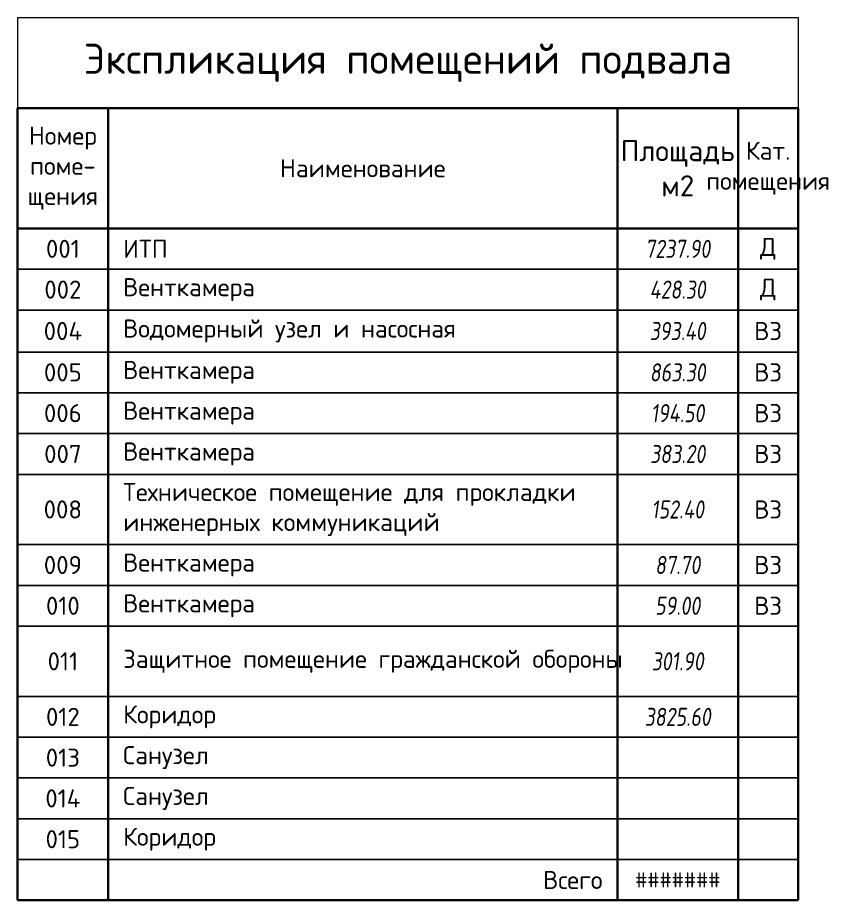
# Model space of a CAD drawing. Header units: millimetres. Extents: x -564166 to 523348, y 26753 to 130896.
# Drawn here: x -564166 to -550712, y 70488 to 85143 of the extents above; entities that cross this region are included whole.
import ezdxf

# ---------------------------------------------------------------- set-up
doc = ezdxf.new("R2010")
doc.units = ezdxf.units.MM
doc.layers.add('АР_Таблицы', color=250, linetype='Continuous')
doc.styles.add('ISOCPEUR', font='isocpeur.ttf', dxfattribs={"height": 800})
doc.styles.add('ISOCPEUR_2', font='isocpeur.ttf', dxfattribs={"width": 0.9, "height": 300})
doc.styles.add('Архитект', font='isocpeur.ttf', dxfattribs={"width": 0.8, "oblique": 8})

# ---------------------------------------------------------------- blocks, each defined once
blk = doc.blocks.new('*T59')
at = {"layer": 'Defpoints', "color": 8, "linetype": 'ByBlock', "lineweight": 0, "transparency": 16777216}
for p, q in [((0, 0), (12955, 0)), ((0, 0), (0, -1500)), ((12955, 0), (12955, -1500))]:
    blk.add_line(p, q, dxfattribs=at)
at = {"layer": 'АР_Таблицы', "color": 0, "linetype": 'ByBlock', "lineweight": 30, "transparency": 16777216}
for p, q in [((0, -1500), (12955, -1500)), ((0, -1500), (0, -14654)), ((1500, -1500), (1500, -14654)), ((9955, -1500), (9955, -14654)), ((11955, -1500), (11955, -14654)), ((12955, -1500), (12955, -14654)), ((0, -3500), (12955, -3500)), ((0, -14654), (12955, -14654))]:
    blk.add_line(p, q, dxfattribs=at)
at = {"layer": 'АР_Таблицы', "color": 0, "linetype": 'ByBlock', "lineweight": -2, "transparency": 16777216}
for p, q in [((0, -4177), (12955, -4177)), ((0, -4854), (12955, -4854)), ((0, -5551), (12955, -5551)), ((0, -6228), (12955, -6228)), ((0, -6905), (12955, -6905)), ((0, -7582), (12955, -7582)), ((0, -8748), (12955, -8748)), ((0, -9425), (12955, -9425)), ((0, -10102), (12955, -10102)), ((0, -11269), (12955, -11269)), ((0, -11946), (12955, -11946)), ((0, -12623), (12955, -12623)), ((0, -13300), (12955, -13300)), ((0, -13977), (12955, -13977))]:
    blk.add_line(p, q, dxfattribs=at)
at = {"layer": 'АР_Таблицы', "transparency": 16777216}
for s, insert, char_height, width, attachment_point, style in [('Экспликация помещений подвала', (6477, -750), 500, 12854.8, 5, 'ISOCPEUR'), ('Номер поме- щения', (750, -2500), 300, 1400, 5, 'ISOCPEUR'), ('Площадь м2', (10955, -2500), 350, 1900, 5, 'ISOCPEUR'), ('Кат. помещения', (12455, -2500), 300, 900, 5, 'ISOCPEUR'), ('Наименование', (5727, -2500), 300, 8354.8, 5, 'ISOCPEUR'), ('{\\C1;Д}', (12455, -3838), 300, 900, 5, 'ISOCPEUR'), ('001', (750, -3838), 300, 1223.08, 5, 'ISOCPEUR'), ('ИТП', (1750, -3838), 300, 7954.8, 4, 'ISOCPEUR'), ('7237.90', (10955, -3838), 300, 1500, 5, 'Архитект'), ('002', (750, -4515), 300, 1223.08, 5, 'ISOCPEUR'), ('Венткамера', (1750, -4515), 300, 7954.8, 4, 'ISOCPEUR'), ('428.30', (10955, -4515), 300, 1500, 5, 'Архитект'), ('{\\C1;Д}', (12455, -4515), 300, 900, 5, 'ISOCPEUR'), ('004', (750, -5202), 300, 1223.08, 5, 'ISOCPEUR'), ('Водомерный узел и насосная', (1750, -5202), 300, 7954.8, 4, 'ISOCPEUR'), ('393.40', (10955, -5202), 300, 1500, 5, 'Архитект'), ('{\\C1;В3}', (12455, -5202), 300, 900, 5, 'ISOCPEUR'), ('Венткамера', (1750, -5889), 300, 7954.8, 4, 'ISOCPEUR'), ('005', (750, -5889), 300, 1223.08, 5, 'ISOCPEUR'), ('863.30', (10955, -5889), 300, 1500, 5, 'Архитект'), ('{\\C1;В3}', (12455, -5889), 300, 900, 5, 'ISOCPEUR'), ('006', (750, -6566), 300, 1223.08, 5, 'ISOCPEUR'), ('Венткамера', (1750, -6566), 300, 7954.8, 4, 'ISOCPEUR'), ('194.50', (10955, -6566), 300, 1500, 5, 'Архитект'), ('{\\C1;В3}', (12455, -6566), 300, 900, 5, 'ISOCPEUR'), ('007', (750, -7243), 300, 1223.08, 5, 'ISOCPEUR'), ('Венткамера', (1750, -7243), 300, 7954.8, 4, 'ISOCPEUR'), ('383.20', (10955, -7243), 300, 1500, 5, 'Архитект'), ('{\\C1;В3}', (12455, -7243), 300, 900, 5, 'ISOCPEUR'), ('Техническое помещение для прокладки инженерных коммуникаций', (1750, -8165), 300, 7954.8, 4, 'ISOCPEUR'), ('008', (750, -8165), 300, 1223.08, 5, 'ISOCPEUR'), ('152.40', (10955, -8165), 300, 1500, 5, 'Архитект'), ('{\\C1;В3}', (12455, -8165), 300, 900, 5, 'ISOCPEUR'), ('009', (750, -9087), 300, 1223.08, 5, 'ISOCPEUR'), ('Венткамера', (1750, -9087), 300, 7954.8, 4, 'ISOCPEUR'), ('87.70', (10955, -9087), 300, 1500, 5, 'Архитект'), ('{\\C1;В3}', (12455, -9087), 300, 900, 5, 'ISOCPEUR'), ('010', (750, -9764), 300, 1223.08, 5, 'ISOCPEUR'), ('Венткамера', (1750, -9764), 300, 7954.8, 4, 'ISOCPEUR'), ('59.00', (10955, -9764), 300, 1500, 5, 'Архитект'), ('{\\C1;В3}', (12455, -9764), 300, 900, 5, 'ISOCPEUR'), ('011', (750, -10686), 300, 1223.08, 5, 'ISOCPEUR'), ('Защитное помещение гражданской обороны', (1750, -10686), 300, 7954.8, 4, 'ISOCPEUR'), ('301.90', (10955, -10686), 300, 1500, 5, 'Архитект'), ('Коридор', (1750, -11608), 300, 7954.8, 4, 'ISOCPEUR'), ('012', (750, -11608), 300, 1223.08, 5, 'ISOCPEUR'), ('3825.60', (10955, -11608), 300, 1500, 5, 'Архитект'), ('013', (750, -12285), 300, 1223.08, 5, 'ISOCPEUR'), ('Санузел', (1750, -12285), 300, 7954.8, 4, 'ISOCPEUR'), ('014', (750, -12962), 300, 1223.08, 5, 'ISOCPEUR'), ('Санузел', (1750, -12962), 300, 7954.8, 4, 'ISOCPEUR'), ('Коридор', (1750, -13639), 300, 7954.8, 4, 'ISOCPEUR'), ('015', (750, -13639), 300, 1223.08, 5, 'ISOCPEUR'), ('Всего', (9705, -14316), 300, 7954.8, 6, 'ISOCPEUR'), ('#######', (10955, -14316), 250, 1980, 5, 'ISOCPEUR_2')]:
    blk.add_mtext(s, dxfattribs=dict(at, insert=insert, char_height=char_height, width=width, attachment_point=attachment_point, style=style))

msp = doc.modelspace()

# ---------------------------------------------------------------- block references
msp.add_blockref('*T59', (-564165.8, 85142.8))

doc.saveas('drawing.dxf')
